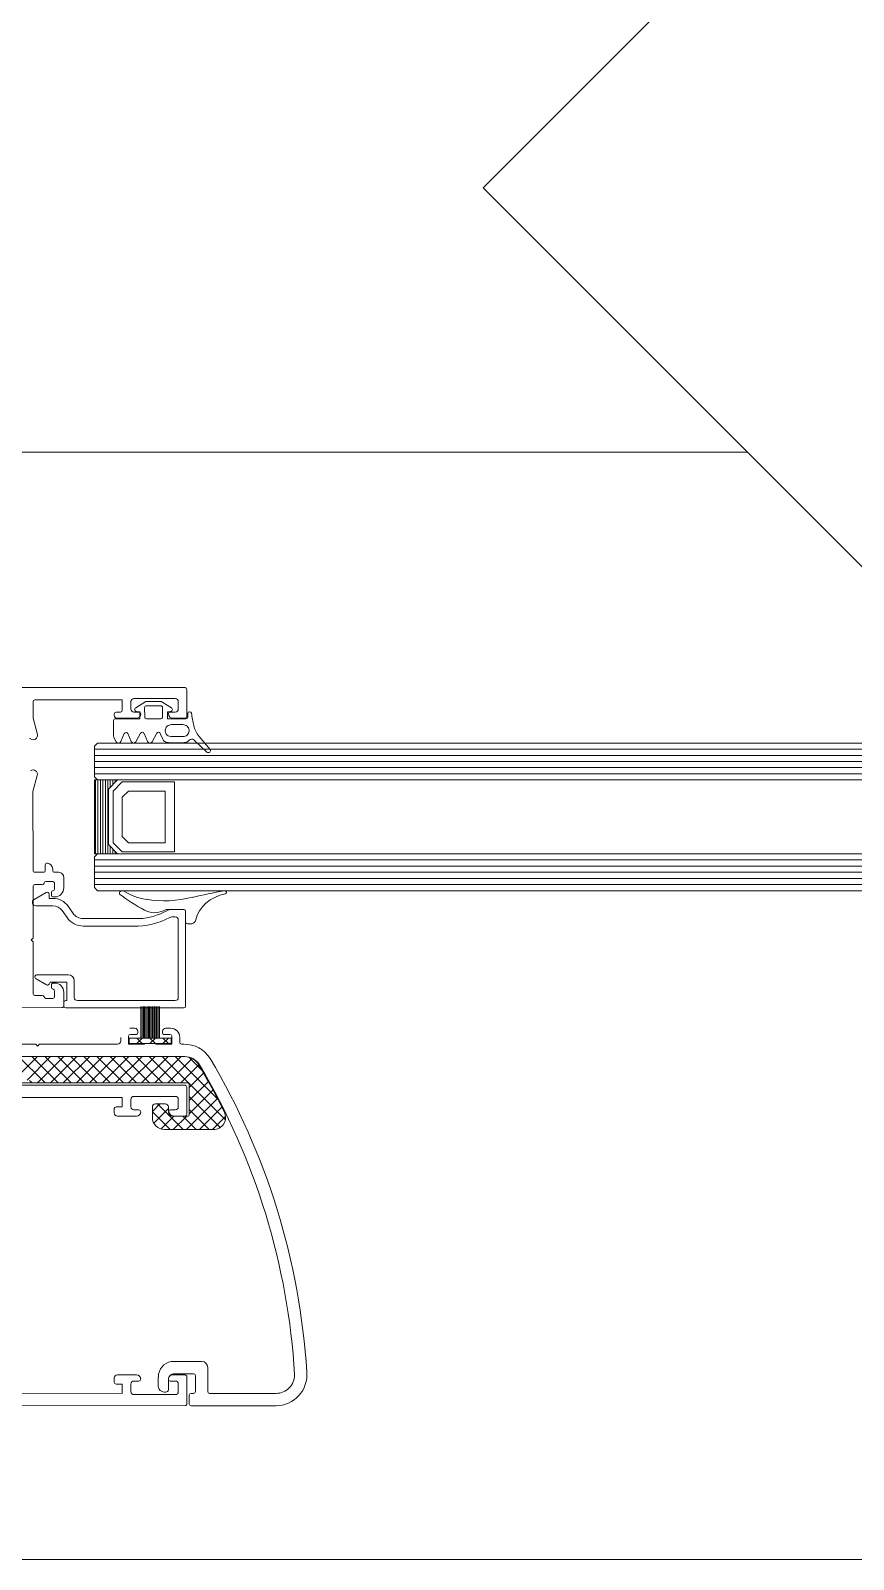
# Model space of a CAD drawing. Header units: centimetres. Extents: x 118932 to 154602, y -32682 to -23521.
# Drawn here: x 140795.6 to 140808.97, y -31158.69 to -31133.83 of the extents above; entities that cross this region are included whole.
import ezdxf

# ---------------------------------------------------------------- set-up
doc = ezdxf.new("R2010")
doc.units = ezdxf.units.CM
doc.header["$LTSCALE"] = 50
doc.header["$MEASUREMENT"] = 0
for name, color, linetype, lineweight, true_color in [('GEN_00_BL_Yazı', 7, 'Continuous', 0, 0x4f5250), ('GEN_02_TF_Pencere', 7, 'Continuous', 9, 0x6093ac), ('GEN_05_ML_Mermer', 7, 'Continuous', 9, 0x9d8692), ('GEN_06_GR_İnce', 7, 'Continuous', 13, 0xb0b0a9)]:
    doc.layers.add(name, color=color, linetype=linetype, lineweight=lineweight, true_color=true_color)

# ---------------------------------------------------------------- blocks, each defined once
blk = doc.blocks.new('P30_')
at = {"layer": 'GEN_02_TF_Pencere'}
for p, q in [((206670.076, -26312.642), (206680.016, -26312.642)), ((206677.546, -26312.872), (206677.546, -26313.143)), ((206678.996, -26312.842), (206677.576, -26312.842)), ((206678.996, -26313.012), (206678.996, -26312.842)), ((206679.136, -26312.872), (206679.136, -26312.992)), ((206679.856, -26312.822), (206679.186, -26312.822)), ((206679.906, -26312.992), (206679.906, -26312.872)), ((206680.046, -26312.672), (206680.046, -26313.112)), ((206677.546, -26313.143), (206677.616, -26313.404)), ((206678.866, -26313.092), (206678.866, -26313.072)), ((206678.896, -26313.042), (206678.966, -26313.042)), ((206679.226, -26313.142), (206678.916, -26313.142)), ((206679.186, -26313.042), (206679.266, -26313.042)), ((206679.776, -26313.042), (206679.856, -26313.042)), ((206680.016, -26313.142), (206679.816, -26313.142)), ((206677.508, -26313.479), (206677.49, -26313.467)), ((206678.546, -26313.595), (206678.596, -26313.545)), ((206678.546, -26314.095), (206678.546, -26313.595)), ((206678.546, -26313.645), (206758.105, -26313.645)), ((206678.596, -26313.545), (206758.187, -26313.545)), ((206678.546, -26313.745), (206759.976, -26313.745)), ((206678.546, -26313.845), (206759.976, -26313.845)), ((206677.614, -26314.07), (206677.544, -26314.33)), ((206678.546, -26313.945), (206759.976, -26313.945)), ((206678.546, -26314.045), (206759.976, -26314.045)), ((206678.596, -26314.145), (206678.546, -26314.095)), ((206678.921, -26314.145), (206678.546, -26314.145)), ((206678.546, -26314.145), (206678.546, -26315.345)), ((206678.546, -26314.145), (206759.601, -26314.145)), ((206678.561, -26315.345), (206678.561, -26314.145)), ((206678.601, -26315.345), (206678.601, -26314.145)), ((206678.641, -26315.345), (206678.641, -26314.145)), ((206678.681, -26315.345), (206678.681, -26314.145)), ((206678.721, -26315.345), (206678.721, -26314.145)), ((206678.761, -26315.345), (206678.761, -26314.145)), ((206678.771, -26314.295), (206678.921, -26314.145)), ((206678.801, -26314.265), (206678.801, -26314.145)), ((206678.841, -26314.225), (206678.841, -26314.145)), ((206678.881, -26314.185), (206678.881, -26314.145)), ((206678.921, -26314.146), (206678.921, -26314.145)), ((206677.544, -26314.33), (206677.545, -26315.616)), ((206678.771, -26315.195), (206678.771, -26314.295)), ((206678.846, -26314.325), (206678.996, -26314.175)), ((206678.846, -26315.165), (206678.846, -26314.325)), ((206678.996, -26314.175), (206679.846, -26314.175)), ((206678.996, -26314.425), (206679.096, -26314.325)), ((206679.096, -26314.325), (206679.696, -26314.325)), ((206679.696, -26314.325), (206679.696, -26315.165)), ((206679.846, -26314.175), (206679.846, -26315.315)), ((206678.996, -26315.065), (206678.996, -26314.425)), ((206679.096, -26315.165), (206678.996, -26315.065)), ((206678.546, -26315.345), (206759.601, -26315.345)), ((206678.546, -26315.395), (206678.596, -26315.345)), ((206678.546, -26315.345), (206678.921, -26315.345)), ((206678.546, -26315.345), (206678.546, -26315.345)), ((206678.546, -26315.895), (206678.546, -26315.395)), ((206678.921, -26315.345), (206678.771, -26315.195)), ((206678.801, -26315.345), (206678.801, -26315.225)), ((206678.841, -26315.345), (206678.841, -26315.265)), ((206678.996, -26315.315), (206678.846, -26315.165)), ((206678.881, -26315.345), (206678.881, -26315.305)), ((206678.921, -26315.345), (206678.921, -26315.344)), ((206679.846, -26315.315), (206678.996, -26315.315)), ((206679.696, -26315.165), (206679.096, -26315.165)), ((206677.575, -26315.646), (206677.715, -26315.646)), ((206677.745, -26315.616), (206677.745, -26315.526)), ((206677.865, -26315.595), (206677.865, -26315.616)), ((206677.895, -26315.646), (206677.965, -26315.646)), ((206678.546, -26315.445), (206759.976, -26315.445)), ((206678.546, -26315.545), (206759.976, -26315.545)), ((206678.546, -26315.645), (206759.976, -26315.645)), ((206677.545, -26315.876), (206677.545, -26316.716)), ((206677.696, -26315.846), (206677.575, -26315.846)), ((206677.865, -26315.796), (206677.755, -26315.796)), ((206677.895, -26315.916), (206677.895, -26315.826)), ((206678.045, -26315.726), (206678.045, -26315.896)), ((206678.546, -26315.745), (206759.976, -26315.745)), ((206678.546, -26315.845), (206759.976, -26315.845)), ((206678.596, -26315.945), (206678.546, -26315.895)), ((206677.563, -26316.089), (206677.761, -26315.975)), ((206677.806, -26316.001), (206677.806, -26316.071)), ((206677.806, -26316.071), (206677.87, -26316.071)), ((206677.845, -26316.016), (206677.845, -26315.975)), ((206677.895, -26316.046), (206677.875, -26316.046)), ((206678.596, -26315.945), (206759.926, -26315.945)), ((206677.87, -26316.191), (206677.59, -26316.191)), ((206678.098, -26316.383), (206678.017, -26316.267)), ((206678.115, -26316.198), (206678.196, -26316.314)), ((206679.856, -26316.371), (206679.804, -26316.371)), ((206679.807, -26316.251), (206679.996, -26316.251)), ((206680.026, -26316.281), (206680.026, -26317.821)), ((206678.36, -26316.399), (206679.273, -26316.399)), ((206679.175, -26316.519), (206678.36, -26316.519)), ((206679.906, -26317.681), (206679.906, -26316.421)), ((206677.545, -26316.716), (206677.515, -26316.746)), ((206677.515, -26316.746), (206677.545, -26316.776)), ((206677.545, -26316.776), (206677.546, -26317.616)), ((206677.765, -26317.477), (206677.594, -26317.378)), ((206677.612, -26317.311), (206678.116, -26317.311)), ((206677.826, -26317.431), (206677.806, -26317.466)), ((206678.096, -26317.431), (206677.826, -26317.431)), ((206677.846, -26317.517), (206677.846, -26317.476)), ((206677.876, -26317.446), (206677.896, -26317.446)), ((206677.896, -26317.666), (206677.896, -26317.576)), ((206678.046, -26317.596), (206678.046, -26317.816)), ((206678.096, -26317.731), (206678.096, -26317.431)), ((206678.216, -26317.411), (206678.216, -26317.681)), ((206678.016, -26317.846), (206670.076, -26317.851)), ((206677.576, -26317.646), (206677.697, -26317.646)), ((206677.756, -26317.696), (206677.866, -26317.696)), ((206678.016, -26317.846), (206678.016, -26317.846)), ((206678.046, -26317.821), (206678.046, -26317.761)), ((206678.076, -26317.731), (206678.096, -26317.731)), ((206679.996, -26317.851), (206678.076, -26317.851)), ((206678.266, -26317.731), (206679.856, -26317.731)), ((206679.3, -26318.34), (206679.3, -26317.83)), ((206679.32, -26318.34), (206679.32, -26317.83)), ((206679.34, -26318.34), (206679.34, -26317.83)), ((206679.36, -26318.34), (206679.36, -26317.83)), ((206679.38, -26318.34), (206679.38, -26317.83)), ((206679.4, -26318.34), (206679.4, -26317.83)), ((206679.42, -26318.34), (206679.42, -26317.83)), ((206679.44, -26318.34), (206679.44, -26317.83)), ((206679.46, -26318.34), (206679.46, -26317.83)), ((206679.48, -26318.34), (206679.48, -26317.83)), ((206679.5, -26318.34), (206679.5, -26317.83)), ((206679.52, -26318.34), (206679.52, -26317.83)), ((206679.54, -26318.34), (206679.54, -26317.83)), ((206679.56, -26318.34), (206679.56, -26317.83)), ((206679.58, -26318.34), (206679.58, -26317.83)), ((206679.6, -26318.34), (206679.6, -26317.83)), ((206679.996, -26317.851), (206679.996, -26317.851)), ((206679.79, -26318.34), (206679.11, -26318.34)), ((206679.11, -26318.34), (206679.11, -26318.43)), ((206679.322, -26318.43), (206679.232, -26318.34)), ((206679.322, -26318.34), (206679.232, -26318.43)), ((206679.535, -26318.43), (206679.445, -26318.34)), ((206679.535, -26318.34), (206679.445, -26318.43)), ((206679.747, -26318.43), (206679.657, -26318.34)), ((206679.747, -26318.34), (206679.657, -26318.43)), ((206679.79, -26318.43), (206679.79, -26318.34)), ((206679.79, -26318.34), (206679.79, -26318.34)), ((206679.11, -26318.43), (206679.79, -26318.43)), ((206679.111, -26318.431), (206679.11, -26318.43))]:
    blk.add_line(p, q, dxfattribs=at)
at = {"layer": 'GEN_02_TF_Pencere', "extrusion": (0, 0, -1)}
for p, q in [((206679.38, -26312.868), (206679.217, -26312.972)), ((206679.63, -26312.868), (206679.38, -26312.868)), ((206679.794, -26312.971), (206679.63, -26312.868)), ((206679.281, -26313.15), (206678.886, -26313.151)), ((206679.241, -26313.036), (206679.281, -26313.036)), ((206679.281, -26313.036), (206679.281, -26313.15)), ((206679.361, -26313.124), (206679.36, -26312.965)), ((206679.39, -26312.939), (206679.62, -26312.939)), ((206679.621, -26313.15), (206679.391, -26313.15)), ((206679.642, -26313.142), (206679.642, -26313.142)), ((206679.65, -26312.965), (206679.651, -26313.124)), ((206679.731, -26313.15), (206679.731, -26313.035)), ((206679.731, -26313.035), (206679.771, -26313.035)), ((206680.031, -26313.15), (206679.731, -26313.15)), ((206680.061, -26313.063), (206680.061, -26313.123)), ((206678.856, -26313.177), (206678.856, -26313.428)), ((206678.974, -26313.522), (206679.029, -26313.388)), ((206679.086, -26313.388), (206679.141, -26313.521)), ((206679.217, -26313.525), (206679.295, -26313.385)), ((206679.35, -26313.388), (206679.405, -26313.521)), ((206679.481, -26313.524), (206679.559, -26313.384)), ((206679.614, -26313.388), (206679.653, -26313.481)), ((206679.695, -26313.353), (206679.695, -26313.334)), ((206679.695, -26313.353), (206679.695, -26313.353)), ((206679.795, -26313.245), (206679.981, -26313.245)), ((206680.081, -26313.333), (206680.081, -26313.352)), ((206678.867, -26313.468), (206678.899, -26313.525)), ((206679.653, -26313.481), (206679.653, -26313.481)), ((206679.747, -26313.539), (206680.001, -26313.538)), ((206679.981, -26313.441), (206679.795, -26313.441)), ((206680.159, -26313.493), (206680.371, -26313.691)), ((206680.423, -26313.652), (206680.245, -26313.437)), ((206678.998, -26315.945), (206679.01, -26315.946)), ((206679.686, -26316.262), (206679.666, -26316.271)), ((206679.996, -26316.251), (206679.735, -26316.251)), ((206680.026, -26316.46), (206680.026, -26316.276)), ((206680.094, -26316.486), (206680.056, -26316.486)), ((206680.056, -26316.486), (206680.056, -26316.486)), ((206678.97, -26318.39), (206678.97, -26318.33)), ((206679.1, -26318.31), (206679.1, -26318.44)), ((206679.12, -26318.18), (206679.2, -26318.18)), ((206679.23, -26318.28), (206679.13, -26318.28)), ((206679.25, -26318.23), (206679.25, -26318.26)), ((206679.65, -26318.26), (206679.65, -26318.23)), ((206679.77, -26318.28), (206679.67, -26318.28)), ((206679.7, -26318.18), (206679.78, -26318.18)), ((206679.8, -26318.44), (206679.8, -26318.31)), ((206679.93, -26318.33), (206679.93, -26318.41)), ((206676.318, -26318.44), (206677.589, -26318.44)), ((206677.589, -26318.44), (206677.619, -26318.47)), ((206677.619, -26318.47), (206677.649, -26318.44)), ((206677.649, -26318.44), (206678.92, -26318.44)), ((206679.1, -26318.44), (206679.353, -26318.44)), ((206679.37, -26318.43), (206679.53, -26318.43)), ((206679.548, -26318.44), (206679.8, -26318.44)), ((206679.96, -26318.44), (206679.995, -26318.44)), ((206680.014, -26318.64), (206676.318, -26318.64)), ((206680.014, -26318.64), (206676.319, -26318.64)), ((206677.62, -26318.64), (206677.256, -26319.005)), ((206677.312, -26318.64), (206677.724, -26319.052)), ((206677.832, -26318.64), (206677.448, -26319.024)), ((206677.524, -26318.64), (206677.954, -26319.07)), ((206678.044, -26318.64), (206677.641, -26319.044)), ((206677.736, -26318.64), (206678.166, -26319.07)), ((206678.256, -26318.64), (206677.833, -26319.063)), ((206677.948, -26318.64), (206678.378, -26319.07)), ((206678.468, -26318.64), (206678.038, -26319.07)), ((206678.16, -26318.64), (206678.59, -26319.07)), ((206678.68, -26318.64), (206678.251, -26319.07)), ((206678.373, -26318.64), (206678.802, -26319.07)), ((206678.893, -26318.64), (206678.463, -26319.07)), ((206678.585, -26318.64), (206679.015, -26319.07)), ((206679.105, -26318.64), (206678.675, -26319.07)), ((206678.797, -26318.64), (206679.227, -26319.07)), ((206679.317, -26318.64), (206678.887, -26319.07)), ((206679.009, -26318.64), (206679.439, -26319.07)), ((206679.529, -26318.64), (206679.099, -26319.07)), ((206679.221, -26318.64), (206679.651, -26319.07)), ((206679.741, -26318.64), (206679.311, -26319.07)), ((206679.433, -26318.64), (206679.863, -26319.07)), ((206679.953, -26318.64), (206679.523, -26319.07)), ((206679.645, -26318.64), (206680.671, -26319.666)), ((206680.134, -26318.672), (206679.735, -26319.07)), ((206679.857, -26318.64), (206680.549, -26319.332)), ((206680.241, -26318.777), (206679.948, -26319.07)), ((206680.08, -26318.651), (206680.291, -26318.862)), ((206680.425, -26318.675), (206680.425, -26318.675)), ((206680.016, -26319.108), (206670.076, -26319.108)), ((206675.746, -26319.07), (206680.055, -26319.07)), ((206677.488, -26319.028), (206677.53, -26319.07)), ((206677.641, -26319.044), (206677.614, -26319.07)), ((206677.724, -26319.052), (206677.742, -26319.07)), ((206677.833, -26319.063), (206677.826, -26319.07)), ((206680.016, -26319.108), (206680.016, -26319.108)), ((206680.319, -26318.911), (206680.085, -26319.145)), ((206680.396, -26319.046), (206680.085, -26319.357)), ((206680.085, -26319.1), (206680.085, -26319.58)), ((206676.996, -26319.308), (206678.996, -26319.308)), ((206678.996, -26319.308), (206678.996, -26319.458)), ((206679.136, -26319.458), (206679.136, -26319.338)), ((206679.186, -26319.288), (206679.856, -26319.288)), ((206679.906, -26319.338), (206679.906, -26319.458)), ((206680.544, -26319.322), (206680.038, -26319.828)), ((206680.046, -26319.578), (206680.046, -26319.138)), ((206680.471, -26319.184), (206680.085, -26319.57)), ((206680.085, -26319.292), (206680.587, -26319.794)), ((206678.866, -26319.488), (206678.866, -26319.558)), ((206678.996, -26319.458), (206678.896, -26319.458)), ((206678.916, -26319.608), (206679.226, -26319.608)), ((206679.266, -26319.508), (206679.186, -26319.508)), ((206679.608, -26319.41), (206679.485, -26319.533)), ((206679.485, -26319.46), (206679.485, -26319.628)), ((206679.485, -26319.541), (206679.772, -26319.828)), ((206679.746, -26319.484), (206679.508, -26319.722)), ((206679.696, -26319.41), (206679.535, -26319.41)), ((206679.567, -26319.41), (206679.985, -26319.828)), ((206679.832, -26319.61), (206679.624, -26319.819)), ((206679.746, -26319.52), (206679.746, -26319.46)), ((206679.856, -26319.508), (206679.776, -26319.508)), ((206679.816, -26319.608), (206680.016, -26319.608)), ((206680.043, -26319.612), (206679.826, -26319.828)), ((206680.055, -26319.612), (206679.855, -26319.612)), ((206679.98, -26319.612), (206680.197, -26319.828)), ((206680.085, -26319.504), (206680.409, -26319.828)), ((206680.616, -26319.463), (206680.25, -26319.828)), ((206680.674, -26319.616), (206680.463, -26319.828)), ((206679.685, -26319.828), (206680.475, -26319.828)), ((206679.793, -26323.597), (206680.286, -26323.597)), ((206679.226, -26323.816), (206678.916, -26323.816)), ((206679.582, -26323.997), (206679.582, -26323.847)), ((206680.016, -26323.817), (206679.816, -26323.816)), ((206680.156, -26323.797), (206679.821, -26323.797)), ((206680.046, -26324.287), (206680.046, -26323.847)), ((206680.186, -26324.087), (206680.186, -26323.827)), ((206680.386, -26323.697), (206680.386, -26324.087)), ((206678.866, -26323.866), (206678.866, -26323.936)), ((206678.896, -26323.966), (206678.996, -26323.966)), ((206678.996, -26323.966), (206678.996, -26324.116)), ((206679.136, -26324.086), (206679.136, -26323.966)), ((206679.186, -26323.916), (206679.266, -26323.916)), ((206679.746, -26323.887), (206679.746, -26324.058)), ((206679.776, -26323.916), (206679.856, -26323.916)), ((206679.906, -26323.966), (206679.906, -26324.086)), ((206672.076, -26324.312), (206680.016, -26324.317)), ((206678.996, -26324.116), (206676.996, -26324.115)), ((206679.856, -26324.136), (206679.186, -26324.136)), ((206680.086, -26324.287), (206680.086, -26324.147)), ((206680.116, -26324.117), (206680.156, -26324.117)), ((206681.497, -26324.317), (206680.116, -26324.317)), ((206680.416, -26324.117), (206681.497, -26324.117))]:
    blk.add_line(p, q, dxfattribs=at)
at = {"layer": 'GEN_02_TF_Pencere'}
for centre, radius, start, end in [((206680.016, -26312.672), 0.03, 360, 90), ((206677.576, -26312.872), 0.03, 90, 180), ((206679.186, -26312.872), 0.05, 90, 180), ((206679.856, -26312.872), 0.05, 360, 90), ((206678.896, -26313.072), 0.03, 90, 180), ((206678.916, -26313.092), 0.05, 180, 270), ((206678.966, -26313.012), 0.03, 270, 0), ((206679.186, -26312.992), 0.05, 180, 270), ((206679.226, -26313.072), 0.07, 270, 0), ((206679.266, -26313.072), 0.03, 360, 90), ((206679.776, -26313.072), 0.03, 90, 180), ((206679.816, -26313.072), 0.07, 180, 270), ((206679.856, -26312.992), 0.05, 270, 0), ((206680.016, -26313.112), 0.03, 270, 0), ((206677.548, -26313.422), 0.07, 234.9992, 14.9788), ((206677.546, -26314.052), 0.07, 345.0518, 125.0329), ((206677.575, -26315.616), 0.03, 180.0328, 270.0329), ((206677.715, -26315.616), 0.03, 270.0329, 0.033), ((206677.774, -26315.526), 0.0297, 81.2302, 180.6073), ((206677.765, -26315.595), 0.1, 0.0329, 81.8197), ((206677.895, -26315.616), 0.03, 180.0329, 270.033), ((206677.965, -26315.726), 0.08, 0.0329, 90.033), ((206677.575, -26315.876), 0.03, 90.0328, 180.0329), ((206677.696, -26315.816), 0.0298, 269.7097, 350.7637), ((206677.755, -26315.826), 0.03, 90.0329, 170.4388), ((206677.865, -26315.826), 0.03, 0.0329, 90.033), ((206677.895, -26315.896), 0.15, 270.0329, 0.0329), ((206677.59, -26316.136), 0.0546, 120, 270), ((206677.776, -26316.001), 0.03, 0.0009, 120), ((206677.874, -26315.974), 0.0291, 98.1401, 181.5298), ((206677.875, -26316.016), 0.03, 180.0328, 270.0329), ((206677.865, -26315.916), 0.03, 279.627, 0.0328), ((206677.87, -26316.371), 0.3, 35.0133, 89.9866), ((206677.87, -26316.371), 0.18, 35.0134, 89.9867), ((206678.36, -26316.199), 0.32, 215.0133, 269.9866), ((206678.36, -26316.199), 0.2, 215.0133, 269.9867), ((206679.226, -26315.4), 1.12, 267.4255, 299.0746), ((206679.226, -26315.4), 1, 272.7351, 298.9494), ((206679.807, -26316.451), 0.2, 90.0023, 118.9527), ((206679.804, -26316.441), 0.07, 90.0021, 119.0772), ((206679.856, -26316.421), 0.05, 0.0001, 90), ((206679.996, -26316.281), 0.03, 0.0001, 89.9999), ((206677.612, -26317.347), 0.0361, 90, 240), ((206678.116, -26317.411), 0.1, 0.0001, 89.9999), ((206677.576, -26317.616), 0.03, 180.0329, 270.033), ((206677.78, -26317.451), 0.03, 240, 329.9999), ((206677.876, -26317.476), 0.03, 90.0329, 180.033), ((206677.876, -26317.517), 0.03, 180.0214, 260.4388), ((206677.866, -26317.576), 0.0295, 359.2206, 81.2528), ((206677.896, -26317.596), 0.15, 0.0329, 90.0329), ((206677.697, -26317.676), 0.03, 9.6244, 90.0339), ((206677.756, -26317.666), 0.03, 189.6271, 270.0329), ((206677.866, -26317.666), 0.03, 270.0328, 0.0329), ((206678.016, -26317.816), 0.03, 270.0328, 0.0329), ((206678.076, -26317.761), 0.03, 90.0027, 180), ((206678.076, -26317.821), 0.03, 180.0011, 270), ((206678.266, -26317.681), 0.05, 180, 269.9999), ((206679.856, -26317.681), 0.05, 270.0001, 0), ((206679.996, -26317.821), 0.03, 270.0001, 359.9999)]:
    blk.add_arc(centre, radius, start, end, dxfattribs=at)
at = {"layer": 'GEN_02_TF_Pencere', "extrusion": (0, 0, -1)}
for centre, radius, start, end in [((-206679.13, -26318.31), 0.03, 360, 90), ((-206679.2, -26318.23), 0.05, 90, 180), ((-206679.23, -26318.26), 0.02, 180, 270), ((-206679.7, -26318.23), 0.05, 360, 90), ((-206679.67, -26318.26), 0.02, 270, 0), ((-206679.77, -26318.31), 0.03, 90, 180), ((-206679.78, -26318.33), 0.15, 90, 180), ((-206678.92, -26318.39), 0.05, 180, 270), ((-206679.37, -26318.45), 0.02, 30, 90), ((-206679.53, -26318.45), 0.02, 90, 150), ((-206679.96, -26318.41), 0.03, 270, 0), ((-206680.006, -26318.931), 0.491, 88.7016, 148.5544), ((-206680.006, -26318.931), 0.291, 91.6867, 148.3334), ((-206680.006, -26318.911), 0.271, 91.7479, 148.2984), ((-206670.667, -26324.451), 11.129, 149.2979, 153.8143), ((-206670.667, -26324.471), 11.15, 149.2971, 176.6114), ((-206670.667, -26324.471), 11.35, 149.2896, 176.4497), ((-206680.016, -26319.138), 0.03, 90, 180), ((-206680.055, -26319.1), 0.03, 90, 180), ((-206679.186, -26319.338), 0.05, 360, 90), ((-206679.856, -26319.338), 0.05, 90, 180), ((-206678.896, -26319.488), 0.03, 360, 90), ((-206678.916, -26319.558), 0.05, 270, 0), ((-206679.186, -26319.458), 0.05, 270, 0), ((-206679.226, -26319.538), 0.07, 180, 270), ((-206679.266, -26319.538), 0.03, 90, 180), ((-206679.535, -26319.46), 0.05, 360, 90), ((-206679.696, -26319.46), 0.05, 90, 180), ((-206679.776, -26319.538), 0.03, 360, 90), ((-206679.849, -26319.508), 0.104, 266.8743, 353.2061), ((-206679.816, -26319.538), 0.07, 270, 0), ((-206679.856, -26319.458), 0.05, 180, 270), ((-206680.016, -26319.578), 0.03, 180, 270), ((-206680.054, -26319.581), 0.0312, 179.6263, 267.7267), ((-206680.475, -26319.628), 0.2, 153.8142, 270), ((-206679.685, -26319.628), 0.2, 270, 0), ((-206679.837, -26323.848), 0.254, 0.1582, 80.0409), ((-206680.286, -26323.697), 0.1, 90, 180), ((-206678.916, -26323.866), 0.05, 0.0328, 90.0329), ((-206679.226, -26323.886), 0.07, 90.0329, 180.0329), ((-206679.837, -26323.887), 0.0907, 0.1582, 80.041), ((-206679.816, -26323.886), 0.07, 0.0328, 90.0329), ((-206680.016, -26323.847), 0.03, 90.0329, 180.033), ((-206680.156, -26323.827), 0.03, 90, 180), ((-206681.497, -26323.817), 0.5, 174.4787, 270), ((-206681.497, -26323.817), 0.3, 179.1788, 270), ((-206678.896, -26323.936), 0.03, 270.0328, 0.0329), ((-206679.186, -26323.966), 0.05, 0.0328, 90.0329), ((-206679.186, -26324.086), 0.05, 270.0328, 0.0329), ((-206679.266, -26323.886), 0.03, 180.0329, 270.033), ((-206679.682, -26323.997), 0.1, 241.2651, 0.0257), ((-206679.716, -26324.058), 0.03, 179.9999, 241.2907), ((-206679.776, -26323.886), 0.03, 270.0329, 0.033), ((-206679.856, -26323.966), 0.05, 90.0328, 180.0329), ((-206679.856, -26324.086), 0.05, 180.0328, 270.0329), ((-206680.156, -26324.087), 0.03, 180, 270), ((-206680.416, -26324.087), 0.03, 270, 0), ((-206680.016, -26324.287), 0.03, 225.0329, 270.0328), ((-206680.016, -26324.287), 0.03, 180.033, 225.033), ((-206680.116, -26324.147), 0.03, 360, 90), ((-206680.116, -26324.287), 0.03, 270, 0)]:
    blk.add_arc(centre, radius, start, end, dxfattribs=at)
for centre, major_axis, start_param, end_param in [((206678.886, -26313.177), (0.03, 0), 3.140437, 4.711235), ((206679.24, -26313.001), (0.04, 0), 1.569642, 4.087571), ((206679.39, -26312.965), (0.03, 0), 3.140435, 4.711233), ((206679.391, -26313.124), (0.03, 0), 1.569639, 3.140437), ((206679.62, -26312.965), (-0.03, 0), 1.569641, 3.140438), ((206679.621, -26313.124), (0.03, 0), 0.784243, 1.569639), ((206679.621, -26313.124), (0.03, 0), -0.001153, 0.784243), ((206679.77, -26313), (0.04, 0), -0.948289, 1.56964), ((206680.031, -26313.123), (-0.03, 0), 3.140435, 4.711233), ((206680.091, -26313.063), (-0.03, 0), -0.001156, 2.96363), ((206684.416, -26312.533), (4.337, 0), 2.949895, 3.003759), ((206679.058, -26313.398), (0.03, 0), 3.490789, 5.931679), ((206679.321, -26313.397), (0.03, 0), 3.628943, 5.929945), ((206679.586, -26313.397), (0.03, 0), 3.628945, 5.929947), ((206679.795, -26313.334), (0.1, 0), 3.140436, 4.711234), ((206679.795, -26313.353), (0.1, 0), 1.569641, 3.140438), ((206679.981, -26313.333), (0.1, 0), 4.711232, 6.28203), ((206679.981, -26313.352), (0.1, 0), -0.001157, 1.569641), ((206680.649, -26313.177), (0.5, 0), 2.512106, 2.949893), ((206678.956, -26313.428), (-0.1, 0), -0.461015, -0.001156), ((206678.936, -26313.509), (-0.0413, 0), 3.504733, 5.82217), ((206679.18, -26313.508), (0.0413, 0), 0.458704, 2.776141), ((206679.444, -26313.508), (0.0413, 0), 0.458705, 2.776142), ((206679.747, -26313.45), (-0.1, 0), -0.962596, -0.353242), ((206679.747, -26313.45), (0.1, 0), 1.569642, 2.178996), ((206680.001, -26313.45), (0.1, 0), 0.603434, 1.569641), ((206680.125, -26313.526), (0.0509, 0), 3.745027, 5.454025), ((206680.395, -26313.67), (-0.0344, 0), 2.526974, 5.481858)]:
    blk.add_ellipse(centre, major_axis=major_axis, ratio=0.881548, start_param=start_param, end_param=end_param, dxfattribs=at)
at = {"layer": 'GEN_02_TF_Pencere'}
for centre, major_axis, start_param, end_param in [((206678.998, -26315.987), (-0.05, 0), -1.570583, 0.325144), ((206681.293, -26313.769), (3.543, 0), 3.990064, 4.134382), ((206679, -26315.977), (-0.0382, 0), 3.770676, 4.441675), ((206679.547, -26315.36), (0.88, 0), 4.086507, 4.527649), ((206679.681, -26314.809), (-1.549, 0), 1.378609, 1.866448), ((206682.474, -26323.222), (-8.856, 0), -1.36365, -1.303119), ((206680.82, -26316.518), (0.64, 0), 1.805526, 2.955356), ((206680.662, -26315.972), (0.03, 0), 0.000445, 1.852827), ((206680.662, -26315.972), (-0.03, 0), 1.914632, 3.141556), ((206679.522, -26316.063), (0.286, 0), 4.098356, 5.241385), ((206679.735, -26316.334), (0.1, 0), 1.57081, 2.088079), ((206679.996, -26316.276), (0.03, 0), 0.000001, 1.570795), ((206680.056, -26316.46), (0.03, 0), 3.141594, 4.712388), ((206680.094, -26316.402), (0.1, 0), -1.570625, -0.201549)]:
    blk.add_ellipse(centre, major_axis=major_axis, ratio=0.839387, start_param=start_param, end_param=end_param, dxfattribs=at)
at = {"layer": 'GEN_05_ML_Mermer'}
blk.add_lwpolyline([(206772.546, -26326.815), (206577.546, -26326.815), (206577.546, -26308.817), (206772.546, -26308.817)], close=True, dxfattribs=at)
blk = doc.blocks.new('DOGRAMA LEVEL 0 B BLOK')
at = {"layer": 'GEN_06_GR_İnce'}
blk.add_blockref('P30_', (-205555.713, 24514.208, 0), dxfattribs=at)
blk = doc.blocks.new('FFE-Tag')
at = {"color": 0}
blk.add_wipeout([(-8.761, 0), (-6.189, 2.572), (6.189, 2.572), (8.761, 0), (6.189, -2.572), (-6.189, -2.572)], dxfattribs=at).dxf.layer = 'GEN_00_BL_Yazı'
at = {"layer": 'GEN_00_BL_Yazı', "color": 0}
for q in [(-6.189, 2.572), (-6.189, -2.572)]:
    blk.add_line((-8.761, 0), q, dxfattribs=at)
blk = doc.blocks.new('WT-450_BlackoutCurtains')
at = {"layer": 'GEN_00_BL_Yazı', "xscale": 2.448801272789173, "yscale": 2.448801272789173, "zscale": 2.448801272789173, "rotation": 134.9999999999806}
blk.add_blockref('FFE-Tag', (0, 0), dxfattribs=at)
blk = doc.blocks.new('b blok level 0 tefriş')
at = {"rotation": 224.9999999999999}
blk.add_blockref('WT-450_BlackoutCurtains', (1583.025, -1571.697, 0), dxfattribs=at)

msp = doc.modelspace()

# ---------------------------------------------------------------- block references
msp.add_blockref('DOGRAMA LEVEL 0 B BLOK', (139673.806, -29346.079, 0))

# ---------------------------------------------------------------- next in the draw order: block references
msp.add_blockref('b blok level 0 tefriş', (139241.383, -29564.691, 0))

doc.saveas('drawing.dxf')
